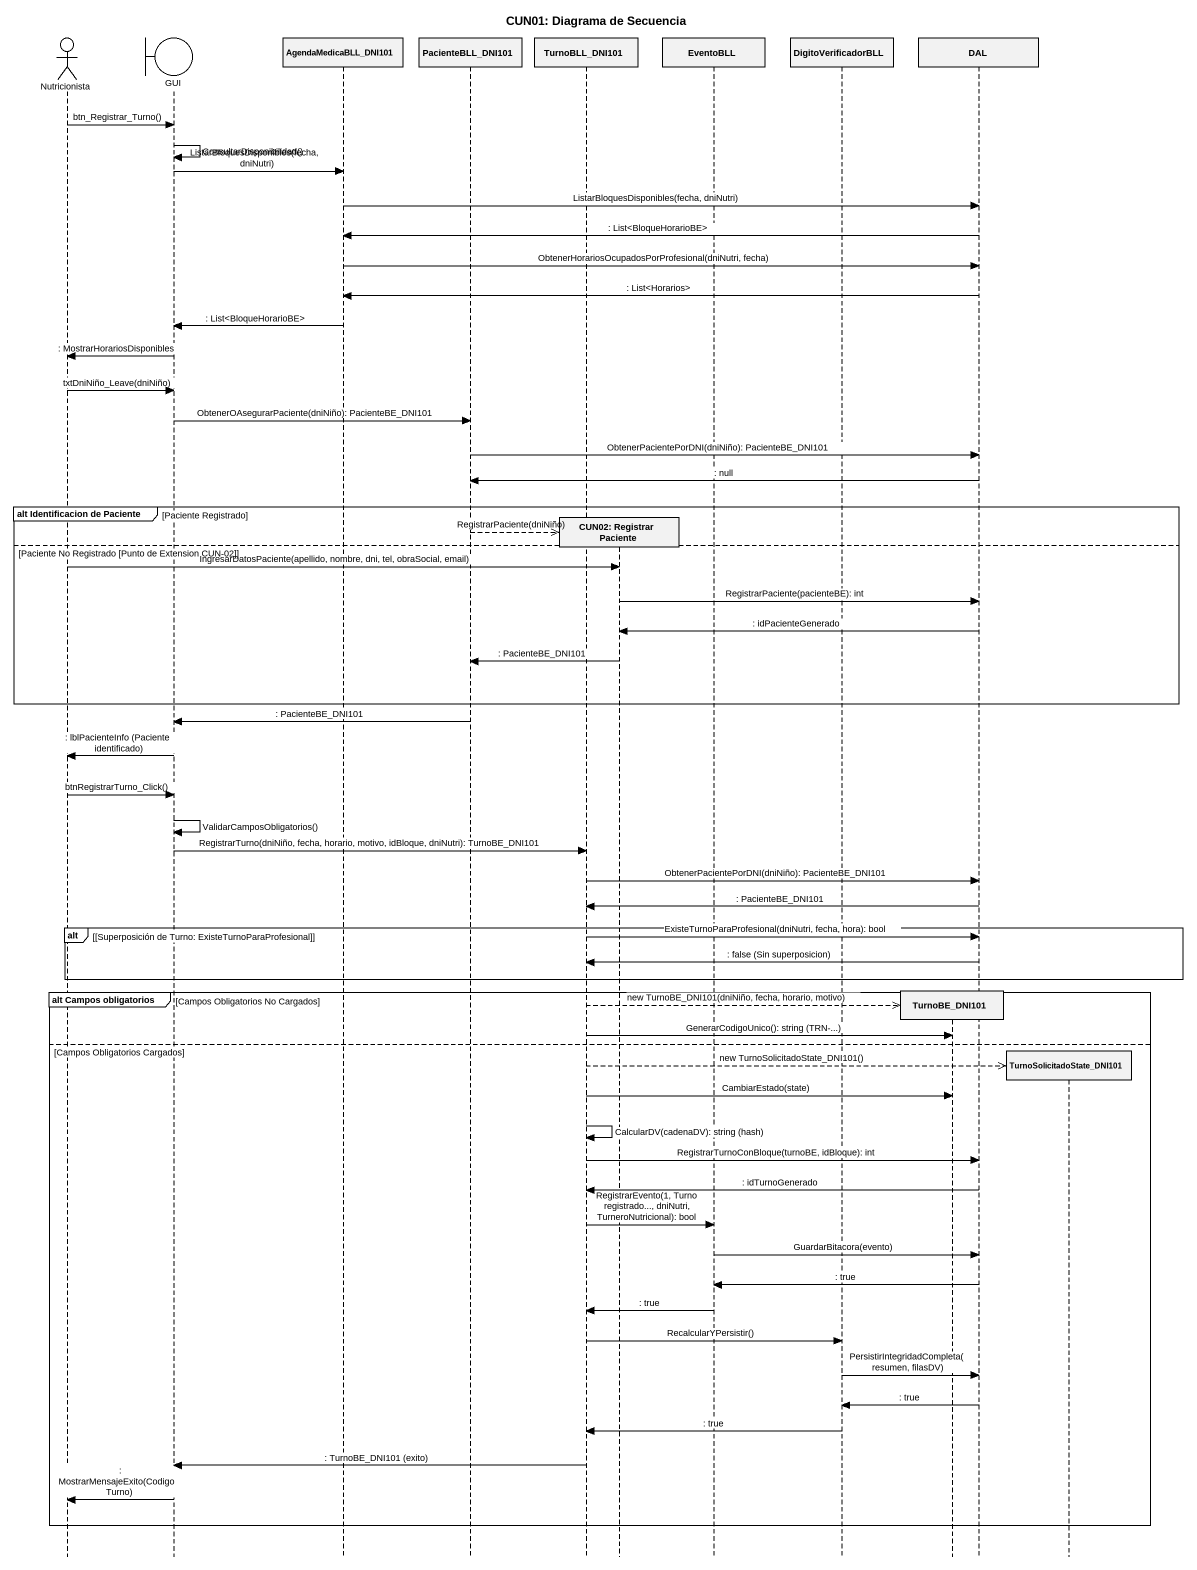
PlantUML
@startuml
title CUN01: Diagrama de Secuencia
hide footbox
actor Nutricionista
boundary GUI
participant AgendaMedicaBLL_DNI101
participant PacienteBLL_DNI101
participant TurnoBLL_DNI101
participant "CUN02: Registrar Paciente" as CUN02_Registrar_Paciente
participant EventoBLL
participant DigitoVerificadorBLL
participant TurnoBE_DNI101
participant DAL
participant TurnoSolicitadoState_DNI101

Nutricionista -> GUI : btn_Registrar_Turno()
GUI -> GUI : ConsultarDisponibilidad()
GUI -> AgendaMedicaBLL_DNI101 : ListarBloquesDisponibles(fecha, dniNutri)
AgendaMedicaBLL_DNI101 -> DAL : ListarBloquesDisponibles(fecha, dniNutri)
DAL -> AgendaMedicaBLL_DNI101 : : List<BloqueHorarioBE>
AgendaMedicaBLL_DNI101 -> DAL : ObtenerHorariosOcupadosPorProfesional(dniNutri, fecha)
DAL -> AgendaMedicaBLL_DNI101 : : List<Horarios>
AgendaMedicaBLL_DNI101 -> GUI : : List<BloqueHorarioBE>
GUI -> Nutricionista : : MostrarHorariosDisponibles
Nutricionista -> GUI : txtDniNiño_Leave(dniNiño)
GUI -> PacienteBLL_DNI101 : ObtenerOAsegurarPaciente(dniNiño): PacienteBE_DNI101
PacienteBLL_DNI101 -> DAL : ObtenerPacientePorDNI(dniNiño): PacienteBE_DNI101
DAL -> PacienteBLL_DNI101 : : null
group alt Identificacion de Paciente [Paciente Registrado]
  PacienteBLL_DNI101 -->> CUN02_Registrar_Paciente ** : RegistrarPaciente(dniNiño)
else Paciente No Registrado [Punto de Extension CUN-02]
  Nutricionista -> CUN02_Registrar_Paciente : IngresarDatosPaciente(apellido, nombre, dni, tel, obraSocial, email)
  CUN02_Registrar_Paciente -> DAL : RegistrarPaciente(pacienteBE): int
  DAL -> CUN02_Registrar_Paciente : : idPacienteGenerado
  CUN02_Registrar_Paciente -> PacienteBLL_DNI101 : : PacienteBE_DNI101
end
PacienteBLL_DNI101 -> GUI : : PacienteBE_DNI101
GUI -> Nutricionista : : lblPacienteInfo (Paciente identificado)
Nutricionista -> GUI : btnRegistrarTurno_Click()
GUI -> GUI : ValidarCamposObligatorios()
GUI -> TurnoBLL_DNI101 : RegistrarTurno(dniNiño, fecha, horario, motivo, idBloque, dniNutri): TurnoBE_DNI101
TurnoBLL_DNI101 -> DAL : ObtenerPacientePorDNI(dniNiño): PacienteBE_DNI101
DAL -> TurnoBLL_DNI101 : : PacienteBE_DNI101
alt [Superposición de Turno: ExisteTurnoParaProfesional]
  TurnoBLL_DNI101 -> DAL : ExisteTurnoParaProfesional(dniNutri, fecha, hora): bool
  DAL -> TurnoBLL_DNI101 : : false (Sin superposicion)
end
group alt Campos obligatorios [Campos Obligatorios No Cargados]
  TurnoBLL_DNI101 -->> TurnoBE_DNI101 ** : new TurnoBE_DNI101(dniNiño, fecha, horario, motivo)
  TurnoBLL_DNI101 -> TurnoBE_DNI101 : GenerarCodigoUnico(): string (TRN-...)
else Campos Obligatorios Cargados
  TurnoBLL_DNI101 -->> TurnoSolicitadoState_DNI101 ** : new TurnoSolicitadoState_DNI101()
  TurnoBLL_DNI101 -> TurnoBE_DNI101 : CambiarEstado(state)
  TurnoBLL_DNI101 -> TurnoBLL_DNI101 : CalcularDV(cadenaDV): string (hash)
  TurnoBLL_DNI101 -> DAL : RegistrarTurnoConBloque(turnoBE, idBloque): int
  DAL -> TurnoBLL_DNI101 : : idTurnoGenerado
  TurnoBLL_DNI101 -> EventoBLL : RegistrarEvento(1, Turno registrado..., dniNutri, TurneroNutricional): bool
  EventoBLL -> DAL : GuardarBitacora(evento)
  DAL -> EventoBLL : : true
  EventoBLL -> TurnoBLL_DNI101 : : true
  TurnoBLL_DNI101 -> DigitoVerificadorBLL : RecalcularYPersistir()
  DigitoVerificadorBLL -> DAL : PersistirIntegridadCompleta(resumen, filasDV)
  DAL -> DigitoVerificadorBLL : : true
  DigitoVerificadorBLL -> TurnoBLL_DNI101 : : true
  TurnoBLL_DNI101 -> GUI : : TurnoBE_DNI101 (exito)
  GUI -> Nutricionista : : MostrarMensajeExito(CodigoTurno)
end
@enduml
